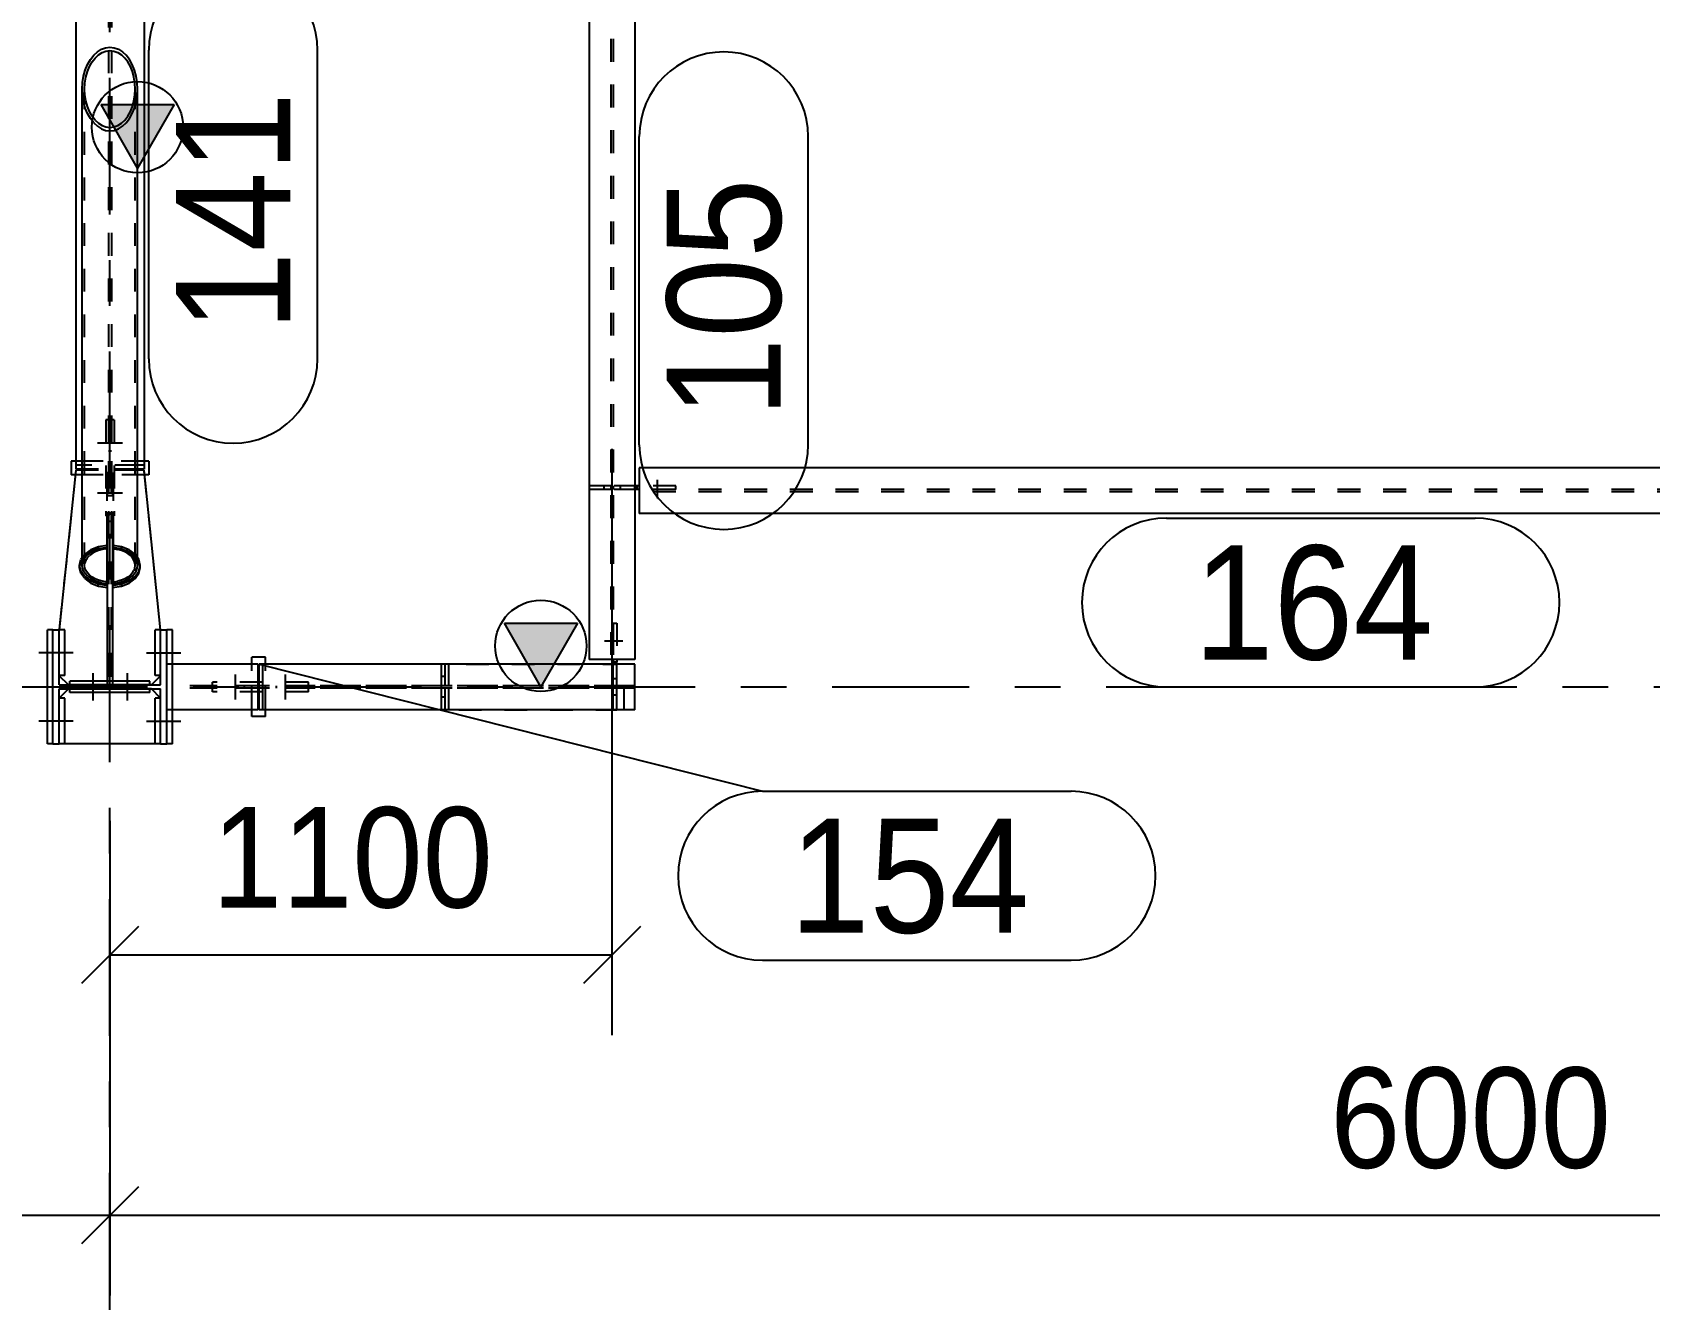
# Model space of a CAD drawing. Header units: millimetres. Extents: x 0 to 594, y 0 to 420.
# Drawn here: x 357.18 to 392.62, y 107.34 to 135.34 of the extents above; entities that cross this region are included whole.
import ezdxf

# ---------------------------------------------------------------- set-up
doc = ezdxf.new("R2010")
doc.units = ezdxf.units.MM
doc.header["$MEASUREMENT"] = 0
for name, pattern in [('XKITLINE00', [0]), ('XKITLINE02', [4, 2, -2]), ('XKITLINE03', [6, 3, -1, 1, -1]), ('XKITLINE04', [3, 0.5, -0.5, 0.5, -0.5, 0.5, -0.5])]:
    doc.linetypes.add(name, pattern=pattern)
for name, color, linetype in [('dimension', 7, 'Continuous'), ('grid', 7, 'Continuous'), ('mark', 7, 'Continuous'), ('part1', 7, 'Continuous')]:
    doc.layers.add(name, color=color, linetype=linetype)
doc.styles.add('STYLE_1', font='arial.ttf', dxfattribs={"height": 0.2})

# ---------------------------------------------------------------- blocks, each defined once
blk = doc.blocks.new('*D3365')
at = {"layer": 'grid', "color": 4, "linetype": 'XKITLINE03'}
blk.add_line((1247.14, 1660.143), (1630.763, 1660.143), dxfattribs=at)
blk = doc.blocks.new('*D3385')
at = {"layer": 'part1', "color": 0, "linetype": 'XKITLINE00'}
for p, q in [((1568.713, 1664.443), (1567.913, 1665.843)), ((1567.913, 1665.843), (1569.513, 1665.843)), ((1569.513, 1665.843), (1568.713, 1664.443)), ((1571.713, 1664.943), (1536.913, 1664.943)), ((1536.913, 1664.943), (1536.913, 1663.943)), ((1571.713, 1664.943), (1571.713, 1663.943)), ((1571.713, 1663.943), (1536.913, 1663.943))]:
    blk.add_line(p, q, dxfattribs=at)
at = {"layer": 'part1', "color": 2, "linetype": 'XKITLINE04'}
for p, q in [((1571.713, 1664.47), (1536.913, 1664.47)), ((1571.713, 1664.415), (1536.913, 1664.415))]:
    blk.add_line(p, q, dxfattribs=at)
at = {"layer": 'part1', "color": 0, "linetype": 'XKITLINE00'}
blk.add_circle((1568.713, 1665.343), 1, dxfattribs=at)
at = {"layer": 'part1', "color": 0}
blk.add_solid([(1567.913, 1665.843), (1569.513, 1665.843), (1567.913, 1665.843), (1568.713, 1664.443)], dxfattribs=at)
blk = doc.blocks.new('*D3558')
at = {"layer": 'dimension', "color": 1, "linetype": 'XKITLINE00'}
for p, q in [((1525.313, 1657.205), (1525.313, 1646.803)), ((1525.936, 1649.185), (1524.691, 1647.941)), ((1525.313, 1648.563), (1585.313, 1648.563))]:
    blk.add_line(p, q, dxfattribs=at)
at = {"layer": 'dimension', "color": 1, "style": 'STYLE_1', "width": 0.9}
blk.add_text('6000', height=2.2, dxfattribs=at).set_placement((1552.05, 1649.603))
blk = doc.blocks.new('*D3562')
at = {"layer": 'mark', "color": 1, "linetype": 'XKITLINE00'}
for p, q in [((1528.583, 1660.643), (1539.611, 1657.855)), ((1539.611, 1657.855), (1546.374, 1657.855)), ((1539.611, 1657.855), (1539.611, 1657.855)), ((1539.611, 1654.155), (1546.374, 1654.155))]:
    blk.add_line(p, q, dxfattribs=at)
for centre, start, end in [((1539.611, 1656.005), 90, -90), ((1546.374, 1656.005), -90, 90)]:
    blk.add_arc(centre, 1.85, start, end, dxfattribs=at)
at = {"layer": 'mark', "color": 1, "style": 'STYLE_1', "width": 0.9}
blk.add_text('154', height=2.5, dxfattribs=at).set_placement((1540.211, 1654.755))
blk = doc.blocks.new('*D3563')
at = {"layer": 'part1', "color": 2, "linetype": 'XKITLINE04'}
for p, q in [((1532.741, 1660.643), (1529.117, 1660.643)), ((1532.581, 1659.643), (1532.581, 1660.643)), ((1532.741, 1660.17), (1532.741, 1660.643)), ((1536.581, 1660.643), (1532.957, 1660.643)), ((1533.117, 1660.643), (1536.421, 1660.643)), ((1536.421, 1660.17), (1536.421, 1660.643)), ((1536.581, 1659.643), (1536.581, 1660.643)), ((1536.421, 1660.17), (1529.277, 1660.17)), ((1536.421, 1660.115), (1529.277, 1660.115)), ((1532.741, 1659.643), (1532.741, 1660.115)), ((1536.421, 1659.643), (1536.421, 1660.115)), ((1532.741, 1659.643), (1529.117, 1659.643)), ((1532.957, 1659.643), (1536.421, 1659.643)), ((1536.581, 1659.643), (1533.117, 1659.643))]:
    blk.add_line(p, q, dxfattribs=at)
blk = doc.blocks.new('*D3565')
at = {"layer": 'dimension', "color": 1, "linetype": 'XKITLINE00'}
for p, q in [((1536.313, 1665.358), (1536.313, 1652.508)), ((1525.313, 1655.91), (1525.313, 1652.508)), ((1525.936, 1654.89), (1524.691, 1653.646)), ((1536.936, 1654.89), (1535.691, 1653.646)), ((1525.313, 1654.268), (1536.313, 1654.268))]:
    blk.add_line(p, q, dxfattribs=at)
at = {"layer": 'dimension', "color": 1, "style": 'STYLE_1', "width": 0.9}
blk.add_text('1100', height=2.2, dxfattribs=at).set_placement((1527.55, 1655.308))
blk = doc.blocks.new('*D3570')
at = {"layer": 'part1', "color": 0, "linetype": 'XKITLINE00'}
for p, q in [((1524.958, 1673.988), (1525.039, 1674.063)), ((1525.039, 1674.063), (1525.126, 1674.118)), ((1525.061, 1673.995), (1525.142, 1674.046)), ((1525.126, 1674.118), (1525.219, 1674.152)), ((1525.142, 1674.046), (1525.227, 1674.077)), ((1525.219, 1674.152), (1525.313, 1674.163)), ((1525.227, 1674.077), (1525.313, 1674.087)), ((1525.313, 1674.163), (1525.408, 1674.152)), ((1525.313, 1674.087), (1525.4, 1674.077)), ((1525.4, 1674.077), (1525.485, 1674.046)), ((1525.408, 1674.152), (1525.5, 1674.118)), ((1525.485, 1674.046), (1525.565, 1673.995)), ((1525.5, 1674.118), (1525.588, 1674.063)), ((1525.588, 1674.063), (1525.669, 1673.988)), ((1524.774, 1673.662), (1524.824, 1673.785)), ((1524.819, 1673.628), (1524.864, 1673.74)), ((1524.824, 1673.785), (1524.886, 1673.894)), ((1524.864, 1673.74), (1524.921, 1673.841)), ((1524.886, 1673.894), (1524.958, 1673.988)), ((1524.921, 1673.841), (1524.987, 1673.926)), ((1524.987, 1673.926), (1525.061, 1673.995)), ((1525.565, 1673.995), (1525.64, 1673.926)), ((1525.706, 1673.841), (1525.64, 1673.926)), ((1525.741, 1673.894), (1525.669, 1673.988)), ((1525.762, 1673.74), (1525.706, 1673.841)), ((1525.803, 1673.785), (1525.741, 1673.894)), ((1525.808, 1673.628), (1525.762, 1673.74)), ((1525.852, 1673.662), (1525.803, 1673.785)), ((1524.708, 1673.246), (1524.716, 1673.389)), ((1524.716, 1673.389), (1524.738, 1673.529)), ((1524.738, 1673.529), (1524.774, 1673.662)), ((1524.758, 1673.246), (1524.765, 1673.377)), ((1524.765, 1673.377), (1524.786, 1673.506)), ((1524.786, 1673.506), (1524.819, 1673.628)), ((1525.841, 1673.506), (1525.808, 1673.628)), ((1525.862, 1673.377), (1525.841, 1673.506)), ((1525.889, 1673.529), (1525.852, 1673.662)), ((1525.868, 1673.246), (1525.862, 1673.377)), ((1525.911, 1673.389), (1525.889, 1673.529)), ((1525.918, 1673.246), (1525.911, 1673.389)), ((1524.708, 1662.806), (1524.708, 1673.246)), ((1524.716, 1673.102), (1524.708, 1673.246)), ((1524.738, 1672.962), (1524.716, 1673.102)), ((1524.765, 1673.114), (1524.758, 1673.246)), ((1524.786, 1672.986), (1524.765, 1673.114)), ((1524.819, 1672.864), (1524.786, 1672.986)), ((1525.808, 1672.864), (1525.841, 1672.986)), ((1525.841, 1672.986), (1525.862, 1673.114)), ((1525.862, 1673.114), (1525.868, 1673.246)), ((1525.889, 1672.962), (1525.911, 1673.102)), ((1525.911, 1673.102), (1525.918, 1673.246)), ((1525.918, 1662.806), (1525.918, 1673.246)), ((1524.774, 1672.829), (1524.738, 1672.962)), ((1524.824, 1672.707), (1524.774, 1672.829)), ((1524.864, 1672.751), (1524.819, 1672.864)), ((1524.886, 1672.597), (1524.824, 1672.707)), ((1524.921, 1672.651), (1524.864, 1672.751)), ((1524.987, 1672.565), (1524.921, 1672.651)), ((1525.918, 1671.509), (1525.118, 1672.909)), ((1525.118, 1672.909), (1526.718, 1672.909)), ((1525.64, 1672.565), (1525.706, 1672.651)), ((1525.706, 1672.651), (1525.762, 1672.751)), ((1525.741, 1672.597), (1525.803, 1672.707)), ((1525.762, 1672.751), (1525.808, 1672.864)), ((1525.803, 1672.707), (1525.852, 1672.829)), ((1525.852, 1672.829), (1525.889, 1672.962)), ((1526.718, 1672.909), (1525.918, 1671.509)), ((1524.958, 1672.504), (1524.886, 1672.597)), ((1524.958, 1672.504), (1525.039, 1672.429)), ((1524.987, 1672.565), (1525.061, 1672.496)), ((1525.039, 1672.429), (1525.126, 1672.373)), ((1525.061, 1672.496), (1525.142, 1672.446)), ((1525.126, 1672.373), (1525.219, 1672.34)), ((1525.142, 1672.446), (1525.227, 1672.415)), ((1525.219, 1672.34), (1525.313, 1672.329)), ((1525.227, 1672.415), (1525.313, 1672.404)), ((1525.313, 1672.404), (1525.4, 1672.415)), ((1525.313, 1672.329), (1525.408, 1672.34)), ((1525.4, 1672.415), (1525.485, 1672.446)), ((1525.408, 1672.34), (1525.5, 1672.373)), ((1525.485, 1672.446), (1525.565, 1672.496)), ((1525.5, 1672.373), (1525.588, 1672.429)), ((1525.565, 1672.496), (1525.64, 1672.565)), ((1525.588, 1672.429), (1525.669, 1672.504)), ((1525.669, 1672.504), (1525.741, 1672.597)), ((1525.243, 1663.929), (1525.313, 1663.925)), ((1525.243, 1663.929), (1525.243, 1662.41)), ((1525.313, 1663.925), (1525.383, 1663.929)), ((1525.383, 1663.929), (1525.383, 1662.41)), ((1524.716, 1662.743), (1524.708, 1662.806)), ((1524.738, 1662.682), (1524.716, 1662.743)), ((1525.889, 1662.682), (1525.911, 1662.743)), ((1525.911, 1662.743), (1525.918, 1662.806)), ((1524.774, 1662.625), (1524.738, 1662.682)), ((1524.824, 1662.571), (1524.774, 1662.625)), ((1524.824, 1662.571), (1524.886, 1662.524)), ((1524.886, 1662.524), (1524.958, 1662.483)), ((1524.958, 1662.483), (1525.039, 1662.45)), ((1525.039, 1662.45), (1525.126, 1662.426)), ((1525.126, 1662.426), (1525.219, 1662.412)), ((1525.219, 1662.412), (1525.243, 1662.41)), ((1525.383, 1662.41), (1525.408, 1662.412)), ((1525.408, 1662.412), (1525.5, 1662.426)), ((1525.5, 1662.426), (1525.588, 1662.45)), ((1525.588, 1662.45), (1525.669, 1662.483)), ((1525.669, 1662.483), (1525.741, 1662.524)), ((1525.741, 1662.524), (1525.803, 1662.571)), ((1525.803, 1662.571), (1525.852, 1662.625)), ((1525.852, 1662.625), (1525.889, 1662.682))]:
    blk.add_line(p, q, dxfattribs=at)
at = {"layer": 'part1', "color": 2, "linetype": 'XKITLINE04'}
for p, q in [((1524.758, 1662.806), (1524.758, 1673.246)), ((1525.868, 1662.806), (1525.868, 1673.246)), ((1525.243, 1664.719), (1525.313, 1664.723)), ((1525.243, 1664.719), (1525.243, 1663.929)), ((1525.243, 1664.686), (1525.243, 1664.719)), ((1525.243, 1664.686), (1525.313, 1664.69)), ((1525.313, 1664.723), (1525.383, 1664.719)), ((1525.313, 1664.69), (1525.383, 1664.686)), ((1525.383, 1664.719), (1525.383, 1663.929)), ((1525.243, 1663.962), (1525.313, 1663.958)), ((1525.313, 1663.958), (1525.383, 1663.962)), ((1524.824, 1663.04), (1524.886, 1663.088)), ((1524.921, 1663.065), (1524.864, 1663.021)), ((1524.886, 1663.088), (1524.958, 1663.129)), ((1524.987, 1663.102), (1524.921, 1663.065)), ((1524.958, 1663.129), (1525.039, 1663.161)), ((1525.061, 1663.132), (1524.987, 1663.102)), ((1525.039, 1663.161), (1525.126, 1663.185)), ((1525.142, 1663.154), (1525.061, 1663.132)), ((1525.126, 1663.185), (1525.219, 1663.2)), ((1525.227, 1663.167), (1525.142, 1663.154)), ((1525.219, 1663.2), (1525.243, 1663.201)), ((1525.227, 1663.167), (1525.243, 1663.168)), ((1525.383, 1663.201), (1525.408, 1663.2)), ((1525.383, 1663.168), (1525.4, 1663.167)), ((1525.4, 1663.167), (1525.408, 1663.166)), ((1525.408, 1663.2), (1525.5, 1663.185)), ((1525.408, 1663.166), (1525.485, 1663.154)), ((1525.565, 1663.132), (1525.485, 1663.154)), ((1525.5, 1663.185), (1525.588, 1663.161)), ((1525.64, 1663.102), (1525.565, 1663.132)), ((1525.588, 1663.161), (1525.669, 1663.129)), ((1525.706, 1663.065), (1525.64, 1663.102)), ((1525.669, 1663.129), (1525.741, 1663.088)), ((1525.762, 1663.021), (1525.706, 1663.065)), ((1525.741, 1663.088), (1525.803, 1663.04)), ((1524.708, 1662.806), (1524.716, 1662.868)), ((1524.716, 1662.868), (1524.738, 1662.929)), ((1524.774, 1662.987), (1524.738, 1662.929)), ((1524.758, 1662.806), (1524.765, 1662.863)), ((1524.765, 1662.749), (1524.758, 1662.806)), ((1524.786, 1662.919), (1524.765, 1662.863)), ((1524.786, 1662.693), (1524.765, 1662.749)), ((1524.824, 1663.04), (1524.774, 1662.987)), ((1524.786, 1662.919), (1524.819, 1662.972)), ((1524.819, 1662.972), (1524.824, 1662.977)), ((1524.824, 1662.977), (1524.864, 1663.021)), ((1525.808, 1662.972), (1525.762, 1663.021)), ((1525.852, 1662.987), (1525.803, 1663.04)), ((1525.841, 1662.919), (1525.808, 1662.972)), ((1525.862, 1662.863), (1525.841, 1662.919)), ((1525.862, 1662.749), (1525.841, 1662.693)), ((1525.889, 1662.929), (1525.852, 1662.987)), ((1525.868, 1662.806), (1525.862, 1662.863)), ((1525.862, 1662.749), (1525.868, 1662.806)), ((1525.911, 1662.868), (1525.889, 1662.929)), ((1525.918, 1662.806), (1525.911, 1662.868)), ((1524.819, 1662.64), (1524.786, 1662.693)), ((1524.864, 1662.591), (1524.819, 1662.64)), ((1524.921, 1662.547), (1524.864, 1662.591)), ((1524.987, 1662.51), (1524.921, 1662.547)), ((1525.061, 1662.48), (1524.987, 1662.51)), ((1525.142, 1662.458), (1525.061, 1662.48)), ((1525.227, 1662.444), (1525.142, 1662.458)), ((1525.227, 1662.444), (1525.243, 1662.443)), ((1525.383, 1662.443), (1525.4, 1662.444)), ((1525.4, 1662.444), (1525.408, 1662.445)), ((1525.408, 1662.445), (1525.485, 1662.458)), ((1525.565, 1662.48), (1525.485, 1662.458)), ((1525.64, 1662.51), (1525.565, 1662.48)), ((1525.706, 1662.547), (1525.64, 1662.51)), ((1525.762, 1662.591), (1525.706, 1662.547)), ((1525.808, 1662.64), (1525.762, 1662.591)), ((1525.808, 1662.64), (1525.841, 1662.693))]:
    blk.add_line(p, q, dxfattribs=at)
at = {"layer": 'part1', "color": 0, "linetype": 'XKITLINE00'}
blk.add_circle((1525.918, 1672.409), 1, dxfattribs=at)
at = {"layer": 'part1', "color": 0}
blk.add_solid([(1525.118, 1672.909), (1526.718, 1672.909), (1525.118, 1672.909), (1525.918, 1671.509)], dxfattribs=at)
blk = doc.blocks.new('*D3571')
at = {"layer": 'part1', "color": 0, "linetype": 'XKITLINE00'}
for p, q in [((1524.563, 1691.173), (1525.281, 1691.173)), ((1524.563, 1691.173), (1524.563, 1679.693)), ((1524.563, 1691.083), (1526.063, 1691.083)), ((1526.063, 1691.173), (1525.281, 1691.173)), ((1526.063, 1691.173), (1526.063, 1679.693)), ((1525.313, 1688.173), (1524.513, 1689.573)), ((1524.513, 1689.573), (1526.113, 1689.573)), ((1526.113, 1689.573), (1525.313, 1688.173)), ((1524.563, 1678.193), (1524.563, 1664.913)), ((1526.063, 1678.193), (1526.063, 1664.913)), ((1524.708, 1665.003), (1524.563, 1665.003)), ((1524.708, 1664.913), (1524.563, 1664.913)), ((1526.063, 1665.003), (1525.918, 1665.003)), ((1526.063, 1664.913), (1525.918, 1664.913))]:
    blk.add_line(p, q, dxfattribs=at)
at = {"layer": 'part1', "color": 2, "linetype": 'XKITLINE04'}
for p, q in [((1524.563, 1691.173), (1526.063, 1691.173)), ((1526.063, 1691.083), (1524.563, 1691.083)), ((1525.281, 1691.093), (1525.281, 1664.993)), ((1525.281, 1691.093), (1525.346, 1691.093)), ((1525.281, 1691.093), (1525.346, 1691.093)), ((1525.281, 1691.073), (1525.346, 1691.073)), ((1525.281, 1691.073), (1525.346, 1691.073)), ((1525.346, 1691.093), (1525.346, 1664.993)), ((1526.063, 1691.083), (1526.063, 1664.913)), ((1525.281, 1690.773), (1525.346, 1690.773)), ((1525.281, 1690.773), (1525.346, 1690.773)), ((1524.563, 1679.693), (1524.563, 1678.193)), ((1525.346, 1665.313), (1525.281, 1665.313)), ((1526.063, 1664.913), (1524.563, 1664.913)), ((1525.918, 1665.003), (1524.708, 1665.003)), ((1525.346, 1665.013), (1525.281, 1665.013)), ((1525.346, 1664.993), (1525.281, 1664.993)), ((1525.918, 1664.913), (1525.346, 1664.913)), ((1526.063, 1664.993), (1526.063, 1665.003))]:
    blk.add_line(p, q, dxfattribs=at)
at = {"layer": 'part1', "color": 0, "linetype": 'XKITLINE00'}
blk.add_circle((1525.313, 1689.073), 1, dxfattribs=at)
at = {"layer": 'part1', "color": 0}
blk.add_solid([(1524.513, 1689.573), (1526.113, 1689.573), (1524.513, 1689.573), (1525.313, 1688.173)], dxfattribs=at)
blk = doc.blocks.new('*D3572')
at = {"layer": 'part1', "color": 0, "linetype": 'XKITLINE00'}
for p, q in [((1536.813, 1693.343), (1535.813, 1693.343)), ((1535.813, 1693.343), (1535.813, 1660.743)), ((1536.813, 1693.343), (1536.813, 1660.743)), ((1536.313, 1690.343), (1535.513, 1691.743)), ((1535.513, 1691.743), (1537.113, 1691.743)), ((1537.113, 1691.743), (1536.313, 1690.343)), ((1536.813, 1660.743), (1535.813, 1660.743))]:
    blk.add_line(p, q, dxfattribs=at)
at = {"layer": 'part1', "color": 2, "linetype": 'XKITLINE04'}
for p, q in [((1536.286, 1693.343), (1536.286, 1660.743)), ((1536.341, 1693.343), (1536.341, 1660.743))]:
    blk.add_line(p, q, dxfattribs=at)
at = {"layer": 'part1', "color": 0, "linetype": 'XKITLINE00'}
blk.add_circle((1536.313, 1691.243), 1, dxfattribs=at)
at = {"layer": 'part1', "color": 0}
blk.add_solid([(1535.513, 1691.743), (1537.113, 1691.743), (1535.513, 1691.743), (1536.313, 1690.343)], dxfattribs=at)
blk = doc.blocks.new('*D3583')
at = {"layer": 'part1', "color": 0, "linetype": 'XKITLINE00'}
for p, q in [((1534.756, 1660.143), (1533.956, 1661.543)), ((1533.956, 1661.543), (1535.556, 1661.543)), ((1535.556, 1661.543), (1534.756, 1660.143)), ((1528.583, 1659.643), (1528.583, 1660.643)), ((1536.813, 1660.643), (1528.583, 1660.643)), ((1528.663, 1659.643), (1528.663, 1660.643)), ((1536.813, 1659.643), (1536.813, 1660.643)), ((1536.813, 1659.643), (1528.583, 1659.643))]:
    blk.add_line(p, q, dxfattribs=at)
at = {"layer": 'part1', "color": 2, "linetype": 'XKITLINE04'}
for p, q in [((1536.813, 1660.17), (1528.663, 1660.17)), ((1536.813, 1660.115), (1528.663, 1660.115)), ((1528.963, 1660.115), (1528.963, 1660.17))]:
    blk.add_line(p, q, dxfattribs=at)
at = {"layer": 'part1', "color": 0, "linetype": 'XKITLINE00'}
blk.add_circle((1534.756, 1661.043), 1, dxfattribs=at)
at = {"layer": 'part1', "color": 0}
blk.add_solid([(1533.956, 1661.543), (1535.556, 1661.543), (1533.956, 1661.543), (1534.756, 1660.143)], dxfattribs=at)
blk = doc.blocks.new('*D3608')
at = {"layer": 'part1', "color": 0, "linetype": 'XKITLINE00'}
for p, q in [((1524.938, 1660.443), (1524.938, 1659.843)), ((1524.938, 1660.443), (1524.938, 1659.843)), ((1525.688, 1660.443), (1525.688, 1659.843)), ((1525.688, 1660.443), (1525.688, 1659.843))]:
    blk.add_line(p, q, dxfattribs=at)
blk = doc.blocks.new('*D3609')
at = {"layer": 'part1', "color": 0, "linetype": 'XKITLINE00'}
for p, q in [((1524.438, 1660.188), (1524.438, 1660.268)), ((1526.188, 1660.268), (1524.438, 1660.268)), ((1526.188, 1660.188), (1526.188, 1660.268)), ((1526.188, 1660.188), (1524.438, 1660.188))]:
    blk.add_line(p, q, dxfattribs=at)
blk = doc.blocks.new('*D3610')
at = {"layer": 'part1', "color": 0, "linetype": 'XKITLINE00'}
blk.add_line((1526.118, 1660.893), (1526.868, 1660.893), dxfattribs=at)
blk.add_line((1526.118, 1660.893), (1526.868, 1660.893), dxfattribs=at)
blk.add_line((1526.118, 1660.893), (1526.868, 1660.893), dxfattribs=at)
blk = doc.blocks.new('*D3611')
at = {"layer": 'part1', "color": 0, "linetype": 'XKITLINE00'}
for p, q in [((1524.063, 1661.393), (1523.943, 1661.393)), ((1523.943, 1658.893), (1523.943, 1661.393)), ((1524.063, 1658.893), (1524.063, 1661.393)), ((1524.063, 1658.893), (1523.943, 1658.893))]:
    blk.add_line(p, q, dxfattribs=at)
blk = doc.blocks.new('*D3612')
at = {"layer": 'part1', "color": 0, "linetype": 'XKITLINE00'}
for p, q in [((1526.683, 1661.393), (1526.563, 1661.393)), ((1526.563, 1658.893), (1526.563, 1661.393)), ((1526.683, 1658.893), (1526.683, 1661.393)), ((1526.683, 1658.893), (1526.563, 1658.893))]:
    blk.add_line(p, q, dxfattribs=at)
blk = doc.blocks.new('*D3613')
at = {"layer": 'part1', "color": 0, "linetype": 'XKITLINE00'}
for p, q in [((1524.323, 1661.393), (1524.203, 1661.393)), ((1524.203, 1660.393), (1524.203, 1661.393)), ((1524.323, 1660.393), (1524.323, 1661.393)), ((1524.323, 1660.393), (1524.203, 1660.393))]:
    blk.add_line(p, q, dxfattribs=at)
blk = doc.blocks.new('*D3614')
at = {"layer": 'part1', "color": 0, "linetype": 'XKITLINE00'}
blk.add_line((1524.508, 1660.893), (1523.758, 1660.893), dxfattribs=at)
blk.add_line((1524.508, 1660.893), (1523.758, 1660.893), dxfattribs=at)
blk.add_line((1524.508, 1660.893), (1523.758, 1660.893), dxfattribs=at)
blk = doc.blocks.new('*D3615')
at = {"layer": 'part1', "color": 0, "linetype": 'XKITLINE00'}
for p, q in [((1526.423, 1661.393), (1526.303, 1661.393)), ((1526.303, 1660.393), (1526.303, 1661.393)), ((1526.423, 1660.393), (1526.423, 1661.393)), ((1526.423, 1660.393), (1526.303, 1660.393))]:
    blk.add_line(p, q, dxfattribs=at)
blk = doc.blocks.new('*D3624')
at = {"layer": 'part1', "color": 0, "linetype": 'XKITLINE00'}
for p, q in [((1524.463, 1665.093), (1524.463, 1664.793)), ((1524.563, 1665.093), (1524.463, 1665.093)), ((1526.163, 1665.093), (1526.063, 1665.093)), ((1526.163, 1665.093), (1526.163, 1664.793)), ((1524.553, 1664.793), (1524.463, 1664.793)), ((1526.163, 1664.793), (1526.074, 1664.793))]:
    blk.add_line(p, q, dxfattribs=at)
at = {"layer": 'part1', "color": 2, "linetype": 'XKITLINE04'}
for p, q in [((1526.063, 1665.093), (1524.563, 1665.093)), ((1526.074, 1664.793), (1524.553, 1664.793))]:
    blk.add_line(p, q, dxfattribs=at)
blk = doc.blocks.new('*D3625')
at = {"layer": 'part1', "color": 2, "linetype": 'XKITLINE04'}
for p, q in [((1525.221, 1665.993), (1525.221, 1663.893)), ((1525.281, 1665.993), (1525.221, 1665.993)), ((1525.281, 1665.993), (1525.281, 1663.893)), ((1525.281, 1663.893), (1525.221, 1663.893))]:
    blk.add_line(p, q, dxfattribs=at)
blk = doc.blocks.new('*D3626')
at = {"layer": 'part1', "color": 2, "linetype": 'XKITLINE04'}
for p, q in [((1525.346, 1665.993), (1525.346, 1663.893)), ((1525.406, 1665.993), (1525.346, 1665.993)), ((1525.406, 1665.993), (1525.406, 1663.893)), ((1525.406, 1663.893), (1525.346, 1663.893))]:
    blk.add_line(p, q, dxfattribs=at)
blk = doc.blocks.new('*D3643')
at = {"layer": 'grid', "color": 4, "linetype": 'XKITLINE03'}
blk.add_line((1525.313, 1646.495), (1525.313, 1724.317), dxfattribs=at)
blk = doc.blocks.new('*D3644')
at = {"layer": 'part1', "color": 0, "linetype": 'XKITLINE00'}
for p, q in [((1524.438, 1660.018), (1524.438, 1660.098)), ((1526.188, 1660.098), (1524.438, 1660.098)), ((1526.188, 1660.018), (1524.438, 1660.018)), ((1526.188, 1660.018), (1526.188, 1660.098))]:
    blk.add_line(p, q, dxfattribs=at)
blk = doc.blocks.new('*D3645')
at = {"layer": 'part1', "color": 0, "linetype": 'XKITLINE00'}
blk.add_line((1526.118, 1659.393), (1526.868, 1659.393), dxfattribs=at)
blk.add_line((1526.118, 1659.393), (1526.868, 1659.393), dxfattribs=at)
blk.add_line((1526.118, 1659.393), (1526.868, 1659.393), dxfattribs=at)
blk = doc.blocks.new('*D3646')
at = {"layer": 'part1', "color": 0, "linetype": 'XKITLINE00'}
for p, q in [((1526.423, 1659.893), (1526.303, 1659.893)), ((1526.303, 1658.893), (1526.303, 1659.893)), ((1526.423, 1658.893), (1526.423, 1659.893)), ((1526.423, 1658.893), (1526.303, 1658.893))]:
    blk.add_line(p, q, dxfattribs=at)
blk = doc.blocks.new('*D3647')
at = {"layer": 'part1', "color": 0, "linetype": 'XKITLINE00'}
blk.add_line((1524.508, 1659.393), (1523.758, 1659.393), dxfattribs=at)
blk.add_line((1524.508, 1659.393), (1523.758, 1659.393), dxfattribs=at)
blk.add_line((1524.508, 1659.393), (1523.758, 1659.393), dxfattribs=at)
blk = doc.blocks.new('*D3648')
at = {"layer": 'part1', "color": 0, "linetype": 'XKITLINE00'}
for p, q in [((1524.323, 1659.893), (1524.203, 1659.893)), ((1524.203, 1658.893), (1524.203, 1659.893)), ((1524.323, 1658.893), (1524.323, 1659.893)), ((1524.323, 1658.893), (1524.203, 1658.893))]:
    blk.add_line(p, q, dxfattribs=at)
blk = doc.blocks.new('*D3672')
at = {"layer": 'part1', "color": 0, "linetype": 'XKITLINE00'}
for p, q in [((1524.063, 1658.893), (1524.063, 1661.393)), ((1524.063, 1661.393), (1524.203, 1661.393)), ((1524.203, 1660.188), (1524.203, 1661.393)), ((1526.423, 1661.393), (1526.563, 1661.393)), ((1526.423, 1660.188), (1526.423, 1661.393)), ((1526.563, 1658.893), (1526.563, 1661.393)), ((1524.203, 1660.188), (1526.423, 1660.188)), ((1524.203, 1660.098), (1526.423, 1660.098)), ((1524.203, 1658.893), (1524.203, 1660.098)), ((1526.423, 1658.893), (1526.423, 1660.098)), ((1524.063, 1658.893), (1524.203, 1658.893)), ((1526.423, 1658.893), (1526.563, 1658.893))]:
    blk.add_line(p, q, dxfattribs=at)
blk = doc.blocks.new('*D3678')
at = {"layer": 'dimension', "color": 1, "linetype": 'XKITLINE00'}
for p, q in [((1505.813, 1660.043), (1505.813, 1646.803)), ((1525.313, 1657.205), (1525.313, 1646.803)), ((1506.436, 1649.185), (1505.191, 1647.941)), ((1525.936, 1649.185), (1524.691, 1647.941)), ((1505.813, 1648.563), (1525.313, 1648.563))]:
    blk.add_line(p, q, dxfattribs=at)
at = {"layer": 'dimension', "color": 1, "style": 'STYLE_1', "width": 0.9}
blk.add_text('1950', height=2.2, dxfattribs=at).set_placement((1512.3, 1649.603))
blk = doc.blocks.new('*D3679')
at = {"layer": 'part1', "color": 0, "linetype": 'XKITLINE00'}
for p, q in [((1524.403, 1660.098), (1524.203, 1659.898)), ((1526.423, 1659.898), (1526.223, 1660.098)), ((1526.303, 1658.893), (1524.323, 1658.893))]:
    blk.add_line(p, q, dxfattribs=at)
at = {"layer": 'part1', "color": 2, "linetype": 'XKITLINE04'}
for p, q in [((1524.203, 1658.893), (1524.203, 1659.898)), ((1526.223, 1660.098), (1524.403, 1660.098)), ((1526.423, 1658.893), (1526.423, 1659.898)), ((1526.423, 1658.893), (1524.203, 1658.893)), ((1524.323, 1658.893), (1524.203, 1658.893))]:
    blk.add_line(p, q, dxfattribs=at)
blk = doc.blocks.new('*D3685')
at = {"layer": 'part1', "color": 2, "linetype": 'XKITLINE04'}
for p, q in [((1525.253, 1664.84), (1525.253, 1663.928)), ((1525.253, 1664.84), (1525.373, 1664.84)), ((1525.373, 1664.84), (1525.373, 1663.928)), ((1525.253, 1664.34), (1525.373, 1664.34)), ((1525.253, 1660.388), (1525.373, 1660.388)), ((1525.253, 1660.268), (1525.253, 1660.188)), ((1525.373, 1660.268), (1525.373, 1660.188)), ((1525.253, 1660.188), (1525.373, 1660.188)), ((1525.253, 1660.188), (1525.373, 1660.188))]:
    blk.add_line(p, q, dxfattribs=at)
at = {"layer": 'part1', "color": 0, "linetype": 'XKITLINE00'}
for p, q in [((1525.253, 1663.928), (1525.253, 1660.268)), ((1525.253, 1663.778), (1525.373, 1663.778)), ((1525.373, 1663.928), (1525.373, 1660.268))]:
    blk.add_line(p, q, dxfattribs=at)
blk = doc.blocks.new('*D3686')
at = {"layer": 'part1', "color": 0, "linetype": 'XKITLINE00'}
for p, q in [((1525.383, 1663.241), (1525.373, 1663.243)), ((1525.949, 1662.934), (1525.918, 1662.977)), ((1525.978, 1662.806), (1525.949, 1662.934)), ((1525.949, 1662.678), (1525.978, 1662.806)), ((1525.949, 1662.633), (1525.978, 1662.761)), ((1525.978, 1662.761), (1525.978, 1662.806)), ((1525.373, 1662.369), (1525.564, 1662.4)), ((1525.373, 1662.324), (1525.564, 1662.354)), ((1525.564, 1662.4), (1525.733, 1662.465)), ((1525.564, 1662.354), (1525.733, 1662.42)), ((1525.564, 1662.354), (1525.564, 1662.4)), ((1525.733, 1662.465), (1525.865, 1662.561)), ((1525.733, 1662.42), (1525.865, 1662.516)), ((1525.865, 1662.561), (1525.949, 1662.678)), ((1525.865, 1662.516), (1525.949, 1662.633))]:
    blk.add_line(p, q, dxfattribs=at)
at = {"layer": 'part1', "color": 2, "linetype": 'XKITLINE04'}
for p, q in [((1525.373, 1663.243), (1525.373, 1662.324)), ((1525.564, 1663.167), (1525.373, 1663.197)), ((1525.564, 1663.212), (1525.383, 1663.241)), ((1525.733, 1663.146), (1525.564, 1663.212)), ((1525.564, 1663.167), (1525.564, 1663.212)), ((1525.564, 1663.167), (1525.733, 1663.101)), ((1525.865, 1663.051), (1525.733, 1663.146)), ((1525.733, 1663.101), (1525.865, 1663.006)), ((1525.918, 1662.977), (1525.865, 1663.051)), ((1525.949, 1662.889), (1525.865, 1663.006)), ((1525.978, 1662.761), (1525.949, 1662.889))]:
    blk.add_line(p, q, dxfattribs=at)
blk = doc.blocks.new('*D3687')
at = {"layer": 'part1', "color": 2, "linetype": 'XKITLINE04'}
for p, q in [((1524.894, 1663.146), (1524.762, 1663.051)), ((1524.894, 1663.101), (1524.762, 1663.006)), ((1525.063, 1663.212), (1524.894, 1663.146)), ((1525.063, 1663.167), (1524.894, 1663.101)), ((1525.243, 1663.241), (1525.063, 1663.212)), ((1525.063, 1663.167), (1525.063, 1663.212)), ((1525.253, 1663.197), (1525.063, 1663.167)), ((1525.253, 1663.243), (1525.253, 1662.324)), ((1524.648, 1662.761), (1524.677, 1662.889)), ((1524.762, 1663.006), (1524.677, 1662.889)), ((1524.762, 1663.051), (1524.708, 1662.977))]:
    blk.add_line(p, q, dxfattribs=at)
at = {"layer": 'part1', "color": 0, "linetype": 'XKITLINE00'}
for p, q in [((1525.253, 1663.243), (1525.243, 1663.241)), ((1524.648, 1662.806), (1524.677, 1662.934)), ((1524.648, 1662.761), (1524.648, 1662.806)), ((1524.677, 1662.678), (1524.648, 1662.806)), ((1524.677, 1662.633), (1524.648, 1662.761)), ((1524.708, 1662.977), (1524.677, 1662.934)), ((1524.762, 1662.561), (1524.677, 1662.678)), ((1524.762, 1662.516), (1524.677, 1662.633)), ((1524.762, 1662.561), (1524.894, 1662.465)), ((1524.762, 1662.516), (1524.894, 1662.42)), ((1524.894, 1662.465), (1525.063, 1662.4)), ((1524.894, 1662.42), (1525.063, 1662.354)), ((1525.063, 1662.354), (1525.063, 1662.4)), ((1525.063, 1662.4), (1525.253, 1662.369)), ((1525.063, 1662.354), (1525.253, 1662.324))]:
    blk.add_line(p, q, dxfattribs=at)
blk = doc.blocks.new('*D3689')
at = {"layer": 'mark', "color": 1, "linetype": 'XKITLINE00'}
for p, q in [((1526.163, 1667.335), (1526.163, 1674.098)), ((1529.863, 1667.335), (1529.863, 1674.098))]:
    blk.add_line(p, q, dxfattribs=at)
for centre, start, end in [((1528.013, 1674.098), 0, 180), ((1528.013, 1667.335), 180, 0)]:
    blk.add_arc(centre, 1.85, start, end, dxfattribs=at)
at = {"layer": 'mark', "color": 1, "style": 'STYLE_1', "width": 0.9}
blk.add_text('141', height=2.5, rotation=90.0002, dxfattribs=at).set_placement((1529.263, 1667.935))
blk = doc.blocks.new('*D3693')
at = {"layer": 'part1', "color": 2, "linetype": 'XKITLINE04'}
for p, q in [((1527.563, 1660.035), (1527.563, 1660.115)), ((1529.663, 1660.115), (1527.563, 1660.115)), ((1529.663, 1660.035), (1527.563, 1660.035)), ((1529.663, 1660.035), (1529.663, 1660.115))]:
    blk.add_line(p, q, dxfattribs=at)
blk = doc.blocks.new('*D3694')
at = {"layer": 'part1', "color": 2, "linetype": 'XKITLINE04'}
for p, q in [((1532.661, 1660.115), (1532.581, 1660.115)), ((1532.581, 1659.643), (1532.581, 1660.115)), ((1532.661, 1659.915), (1532.581, 1659.915)), ((1532.661, 1659.643), (1532.661, 1660.115)), ((1532.661, 1659.643), (1532.581, 1659.643))]:
    blk.add_line(p, q, dxfattribs=at)
blk = doc.blocks.new('*D3695')
at = {"layer": 'part1', "color": 2, "linetype": 'XKITLINE04'}
for p, q in [((1532.581, 1660.17), (1532.581, 1660.643)), ((1532.661, 1660.643), (1532.581, 1660.643)), ((1532.661, 1660.17), (1532.661, 1660.643)), ((1532.661, 1660.37), (1532.581, 1660.37)), ((1532.661, 1660.17), (1532.581, 1660.17))]:
    blk.add_line(p, q, dxfattribs=at)
blk = doc.blocks.new('*D3696')
at = {"layer": 'part1', "color": 0, "linetype": 'XKITLINE02'}
blk.add_line((1529.163, 1659.868), (1529.163, 1660.418), dxfattribs=at)
blk.add_line((1529.163, 1659.868), (1529.163, 1660.418), dxfattribs=at)
blk = doc.blocks.new('*D3697')
at = {"layer": 'part1', "color": 0, "linetype": 'XKITLINE02'}
blk.add_line((1528.063, 1659.868), (1528.063, 1660.418), dxfattribs=at)
blk.add_line((1528.063, 1659.868), (1528.063, 1660.418), dxfattribs=at)
blk = doc.blocks.new('*D3698')
at = {"layer": 'part1', "color": 2, "linetype": 'XKITLINE04'}
for p, q in [((1528.423, 1659.493), (1528.423, 1660.793)), ((1528.723, 1660.793), (1528.423, 1660.793)), ((1528.723, 1659.493), (1528.723, 1660.793)), ((1528.723, 1659.493), (1528.423, 1659.493))]:
    blk.add_line(p, q, dxfattribs=at)
blk = doc.blocks.new('*D3699')
at = {"layer": 'part1', "color": 0, "linetype": 'XKITLINE00'}
for p, q in [((1528.423, 1660.643), (1528.423, 1660.793)), ((1528.723, 1660.793), (1528.423, 1660.793)), ((1528.723, 1660.643), (1528.723, 1660.793)), ((1528.423, 1659.493), (1528.423, 1659.643)), ((1528.723, 1659.493), (1528.723, 1659.643)), ((1528.723, 1659.493), (1528.423, 1659.493))]:
    blk.add_line(p, q, dxfattribs=at)
at = {"layer": 'part1', "color": 2, "linetype": 'XKITLINE04'}
for p, q in [((1528.423, 1659.643), (1528.423, 1660.643)), ((1528.723, 1659.643), (1528.723, 1660.643))]:
    blk.add_line(p, q, dxfattribs=at)
blk = doc.blocks.new('*D3700')
at = {"layer": 'part1', "color": 2, "linetype": 'XKITLINE04'}
for p, q in [((1527.563, 1660.17), (1527.563, 1660.25)), ((1529.663, 1660.25), (1527.563, 1660.25)), ((1529.663, 1660.17), (1529.663, 1660.25)), ((1529.663, 1660.17), (1527.563, 1660.17))]:
    blk.add_line(p, q, dxfattribs=at)
blk = doc.blocks.new('*D3701')
at = {"layer": 'part1', "color": 2, "linetype": 'XKITLINE04'}
for p, q in [((1526.563, 1659.643), (1526.563, 1660.643)), ((1526.683, 1660.643), (1526.563, 1660.643)), ((1528.563, 1660.17), (1526.563, 1660.17)), ((1528.563, 1660.115), (1526.563, 1660.115)), ((1528.263, 1660.115), (1528.263, 1660.17)), ((1528.511, 1660.17), (1528.268, 1660.17)), ((1526.683, 1659.643), (1526.563, 1659.643))]:
    blk.add_line(p, q, dxfattribs=at)
at = {"layer": 'part1', "color": 0, "linetype": 'XKITLINE00'}
for p, q in [((1528.563, 1660.643), (1526.683, 1660.643)), ((1528.563, 1659.643), (1528.563, 1660.643)), ((1528.563, 1659.643), (1526.683, 1659.643))]:
    blk.add_line(p, q, dxfattribs=at)
blk = doc.blocks.new('*D3709')
at = {"layer": 'part1', "color": 2, "linetype": 'XKITLINE04'}
for p, q in [((1524.403, 1660.098), (1524.203, 1659.898)), ((1524.203, 1658.893), (1524.203, 1659.898)), ((1526.223, 1660.098), (1524.403, 1660.098)), ((1526.423, 1659.898), (1526.223, 1660.098)), ((1526.423, 1658.893), (1526.423, 1659.898)), ((1526.423, 1658.893), (1524.203, 1658.893))]:
    blk.add_line(p, q, dxfattribs=at)
blk = doc.blocks.new('*D3710')
at = {"layer": 'part1', "color": 2, "linetype": 'XKITLINE04'}
for p, q in [((1524.403, 1660.098), (1524.203, 1659.898)), ((1524.203, 1658.893), (1524.203, 1659.898)), ((1526.223, 1660.098), (1524.403, 1660.098)), ((1526.423, 1659.898), (1526.223, 1660.098)), ((1526.423, 1658.893), (1526.423, 1659.898)), ((1526.423, 1658.893), (1524.203, 1658.893))]:
    blk.add_line(p, q, dxfattribs=at)
blk = doc.blocks.new('*D3711')
at = {"layer": 'part1', "color": 2, "linetype": 'XKITLINE04'}
for p, q in [((1524.563, 1664.893), (1524.203, 1661.393)), ((1526.063, 1664.893), (1524.563, 1664.893)), ((1526.423, 1661.393), (1526.063, 1664.893)), ((1524.203, 1660.388), (1524.203, 1661.393)), ((1526.423, 1660.388), (1526.423, 1661.393)), ((1524.403, 1660.188), (1524.203, 1660.388)), ((1526.423, 1660.388), (1526.223, 1660.188)), ((1526.223, 1660.188), (1524.403, 1660.188))]:
    blk.add_line(p, q, dxfattribs=at)
blk = doc.blocks.new('*D3712')
at = {"layer": 'part1', "color": 2, "linetype": 'XKITLINE04'}
for p, q in [((1524.463, 1665.093), (1524.463, 1664.793)), ((1526.163, 1665.093), (1524.463, 1665.093)), ((1526.163, 1665.093), (1526.163, 1664.793)), ((1526.163, 1664.793), (1524.463, 1664.793))]:
    blk.add_line(p, q, dxfattribs=at)
blk = doc.blocks.new('*D3713')
at = {"layer": 'part1', "color": 2, "linetype": 'XKITLINE04'}
for p, q in [((1525.283, 1664.893), (1525.283, 1660.188)), ((1525.283, 1664.893), (1525.343, 1664.893)), ((1525.283, 1664.893), (1525.343, 1664.893)), ((1525.343, 1664.893), (1525.343, 1660.188)), ((1525.283, 1664.593), (1525.343, 1664.593)), ((1525.283, 1664.593), (1525.343, 1664.593)), ((1525.283, 1660.388), (1525.343, 1660.388)), ((1525.283, 1660.388), (1525.343, 1660.388)), ((1525.283, 1660.188), (1525.343, 1660.188)), ((1525.283, 1660.188), (1525.343, 1660.188))]:
    blk.add_line(p, q, dxfattribs=at)
blk = doc.blocks.new('*D3714')
at = {"layer": 'part1', "color": 0, "linetype": 'XKITLINE02'}
blk.add_line((1525.038, 1665.493), (1525.588, 1665.493), dxfattribs=at)
blk.add_line((1525.038, 1665.493), (1525.588, 1665.493), dxfattribs=at)
blk.add_line((1525.038, 1665.493), (1525.588, 1665.493), dxfattribs=at)
blk = doc.blocks.new('*D3715')
at = {"layer": 'part1', "color": 0, "linetype": 'XKITLINE02'}
blk.add_line((1525.038, 1664.393), (1525.588, 1664.393), dxfattribs=at)
blk.add_line((1525.038, 1664.393), (1525.588, 1664.393), dxfattribs=at)
blk.add_line((1525.038, 1664.393), (1525.588, 1664.393), dxfattribs=at)
blk = doc.blocks.new('*D3716')
at = {"layer": 'part1', "color": 0, "linetype": 'XKITLINE00'}
for p, q in [((1524.563, 1664.893), (1524.203, 1661.393)), ((1524.708, 1664.893), (1524.563, 1664.893)), ((1526.063, 1664.893), (1525.918, 1664.893)), ((1526.423, 1661.393), (1526.063, 1664.893)), ((1524.403, 1660.188), (1524.203, 1660.388)), ((1526.423, 1660.388), (1526.223, 1660.188))]:
    blk.add_line(p, q, dxfattribs=at)
at = {"layer": 'part1', "color": 2, "linetype": 'XKITLINE04'}
for p, q in [((1525.918, 1664.893), (1524.708, 1664.893)), ((1524.203, 1660.388), (1524.203, 1661.393)), ((1526.423, 1660.388), (1526.423, 1661.393)), ((1526.223, 1660.188), (1524.403, 1660.188))]:
    blk.add_line(p, q, dxfattribs=at)
blk = doc.blocks.new('*D3786')
at = {"layer": 'mark', "color": 1, "linetype": 'XKITLINE00'}
for p, q in [((1548.461, 1663.843), (1555.224, 1663.843)), ((1548.461, 1660.143), (1555.224, 1660.143))]:
    blk.add_line(p, q, dxfattribs=at)
for centre, start, end in [((1548.461, 1661.993), 90, -90), ((1555.224, 1661.993), -90, 90)]:
    blk.add_arc(centre, 1.85, start, end, dxfattribs=at)
at = {"layer": 'mark', "color": 1, "style": 'STYLE_1', "width": 0.9}
blk.add_text('164', height=2.5, dxfattribs=at).set_placement((1549.061, 1660.743))
blk = doc.blocks.new('*D3795')
at = {"layer": 'mark', "color": 1, "linetype": 'XKITLINE00'}
for p, q in [((1536.913, 1665.446), (1536.913, 1672.209)), ((1540.613, 1665.446), (1540.613, 1672.209))]:
    blk.add_line(p, q, dxfattribs=at)
for centre, start, end in [((1538.763, 1672.209), 0, 180), ((1538.763, 1665.446), 180, 0)]:
    blk.add_arc(centre, 1.85, start, end, dxfattribs=at)
at = {"layer": 'mark', "color": 1, "style": 'STYLE_1', "width": 0.9}
blk.add_text('105', height=2.5, rotation=90.0002, dxfattribs=at).set_placement((1540.013, 1666.046))
blk = doc.blocks.new('*D3796')
at = {"layer": 'part1', "color": 2, "linetype": 'XKITLINE04'}
for p, q in [((1536.341, 1659.643), (1536.341, 1660.115)), ((1536.421, 1660.115), (1536.341, 1660.115)), ((1536.421, 1659.965), (1536.341, 1659.965)), ((1536.421, 1659.643), (1536.421, 1660.115)), ((1536.421, 1659.643), (1536.341, 1659.643))]:
    blk.add_line(p, q, dxfattribs=at)
blk = doc.blocks.new('*D3800')
at = {"layer": 'part1', "color": 2, "linetype": 'XKITLINE04'}
for p, q in [((1536.286, 1664.55), (1535.813, 1664.55)), ((1535.813, 1664.55), (1535.813, 1664.47)), ((1536.136, 1664.55), (1536.136, 1664.47)), ((1536.286, 1664.55), (1536.286, 1664.47)), ((1536.286, 1664.47), (1535.813, 1664.47))]:
    blk.add_line(p, q, dxfattribs=at)
blk = doc.blocks.new('*D3801')
at = {"layer": 'part1', "color": 0, "linetype": 'XKITLINE02'}
blk.add_line((1536.553, 1661.143), (1536.153, 1661.143), dxfattribs=at)
blk.add_line((1536.553, 1661.143), (1536.153, 1661.143), dxfattribs=at)
blk = doc.blocks.new('*D3802')
at = {"layer": 'part1', "color": 2, "linetype": 'XKITLINE04'}
for p, q in [((1536.341, 1661.543), (1536.341, 1660.743)), ((1536.341, 1661.543), (1536.421, 1661.543)), ((1536.341, 1661.543), (1536.421, 1661.543)), ((1536.341, 1661.543), (1536.341, 1660.743)), ((1536.421, 1661.543), (1536.421, 1660.743)), ((1536.421, 1661.543), (1536.421, 1660.743)), ((1536.341, 1660.693), (1536.421, 1660.693)), ((1536.341, 1660.643), (1536.421, 1660.643)), ((1536.341, 1660.643), (1536.421, 1660.643)), ((1536.341, 1660.17), (1536.341, 1660.643)), ((1536.341, 1660.643), (1536.421, 1660.643)), ((1536.341, 1660.643), (1536.421, 1660.643)), ((1536.341, 1660.17), (1536.341, 1660.643)), ((1536.421, 1660.17), (1536.421, 1660.643)), ((1536.421, 1660.17), (1536.421, 1660.643)), ((1536.421, 1660.32), (1536.341, 1660.32)), ((1536.421, 1660.17), (1536.341, 1660.17))]:
    blk.add_line(p, q, dxfattribs=at)
at = {"layer": 'part1', "color": 0, "linetype": 'XKITLINE00'}
for p, q in [((1536.341, 1660.743), (1536.341, 1660.693)), ((1536.341, 1660.693), (1536.421, 1660.693)), ((1536.341, 1660.643), (1536.341, 1660.693)), ((1536.421, 1660.743), (1536.421, 1660.693)), ((1536.421, 1660.643), (1536.421, 1660.693))]:
    blk.add_line(p, q, dxfattribs=at)
blk = doc.blocks.new('*D3807')
at = {"layer": 'part1', "color": 0, "linetype": 'XKITLINE02'}
blk.add_line((1537.313, 1664.283), (1537.313, 1664.683), dxfattribs=at)
blk.add_line((1537.313, 1664.283), (1537.313, 1664.683), dxfattribs=at)
blk = doc.blocks.new('*D3808')
at = {"layer": 'part1', "color": 2, "linetype": 'XKITLINE04'}
for p, q in [((1536.341, 1664.55), (1536.341, 1664.47)), ((1536.863, 1664.55), (1536.341, 1664.55)), ((1536.491, 1664.55), (1536.491, 1664.47)), ((1536.813, 1664.47), (1536.813, 1664.55)), ((1536.813, 1664.47), (1536.813, 1664.55)), ((1536.813, 1664.47), (1536.813, 1664.55)), ((1536.813, 1664.47), (1536.813, 1664.55)), ((1536.863, 1664.47), (1536.863, 1664.55)), ((1537.713, 1664.55), (1536.913, 1664.55)), ((1537.713, 1664.47), (1537.713, 1664.55)), ((1537.713, 1664.47), (1537.713, 1664.55)), ((1536.863, 1664.47), (1536.341, 1664.47)), ((1537.713, 1664.47), (1536.913, 1664.47))]:
    blk.add_line(p, q, dxfattribs=at)
at = {"layer": 'part1', "color": 0, "linetype": 'XKITLINE00'}
for p, q in [((1536.913, 1664.55), (1536.813, 1664.55)), ((1536.863, 1664.47), (1536.863, 1664.55)), ((1536.913, 1664.47), (1536.813, 1664.47))]:
    blk.add_line(p, q, dxfattribs=at)

msp = doc.modelspace()

# ---------------------------------------------------------------- block references
at = {"layer": 'dimension'}
for name in ['*D3565', '*D3678', '*D3558']:
    msp.add_blockref(name, (-1166.435, -1539.151), dxfattribs=at)
at = {"layer": 'grid'}
for name in ['*D3643', '*D3365']:
    msp.add_blockref(name, (-1166.435, -1539.151), dxfattribs=at)
at = {"layer": 'mark'}
for name in ['*D3689', '*D3795', '*D3786', '*D3562']:
    msp.add_blockref(name, (-1166.435, -1539.151), dxfattribs=at)
at = {"layer": 'part1'}
for name in ['*D3572', '*D3571', '*D3570', '*D3385', '*D3625', '*D3626', '*D3714', '*D3624', '*D3712', '*D3711', '*D3716', '*D3685', '*D3713', '*D3807', '*D3715', '*D3800', '*D3808', '*D3687', '*D3686', '*D3583', '*D3802', '*D3611', '*D3672', '*D3613', '*D3615', '*D3612', '*D3801', '*D3614', '*D3610', '*D3698', '*D3699', '*D3608', '*D3701', '*D3697', '*D3563', '*D3696', '*D3695', '*D3679', '*D3709', '*D3710', '*D3609', '*D3644', '*D3700', '*D3693', '*D3694', '*D3796', '*D3648', '*D3646', '*D3647', '*D3645']:
    msp.add_blockref(name, (-1166.435, -1539.151), dxfattribs=at)

doc.saveas('drawing.dxf')
